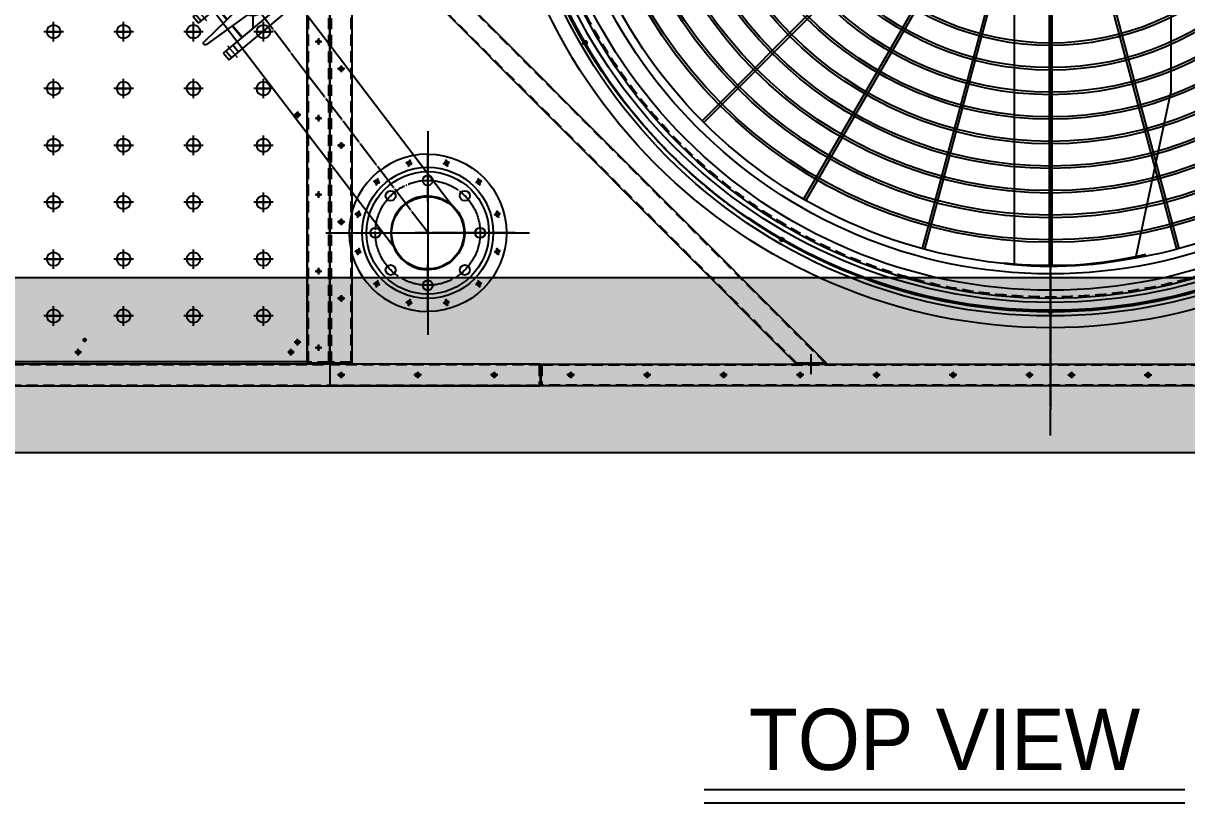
# Model space of a CAD drawing. Header units: millimetres. Extents: x 532 to 24684, y 468 to 17547.
# Drawn here: x 3045 to 5708, y 10376 to 12158 of the extents above; entities that cross this region are included whole.
import ezdxf
from ezdxf.enums import TextEntityAlignment as Align

# ---------------------------------------------------------------- set-up
doc = ezdxf.new("R2010")
doc.units = ezdxf.units.MM
for name, pattern in [('CEN', [62, 60, -1, 0, -1]), ('CENTER', [65, 60, -2, 1, -2]), ('HIDDEN', [9.525, 6.35, -3.175])]:
    doc.linetypes.add(name, pattern=pattern)
for name, color, linetype in [('00000. 건축마감', 253, 'Continuous'), ('cen', 8, 'CEN'), ('CENTER', 1, 'CENTER'), ('LINE', 7, 'Continuous'), ('냉각탑_text', 3, 'Continuous'), ('숨은선', 5, 'HIDDEN')]:
    doc.layers.add(name, color=color, linetype=linetype)
doc.styles.add('돋움', font='Dotum.ttf', dxfattribs={"width": 0.8})

# ---------------------------------------------------------------- blocks, each defined once
blk = doc.blocks.new('A$C386C60FC')
for p, q in [((1632, 50), (0, 50)), ((0, 50), (0, 0)), ((1632, 50), (1632, 0)), ((1632, 50), (1632, 0)), ((0, 0), (1632, 0))]:
    blk.add_line(p, q)
for centre in [(1177, 25), (1177, 25), (1177, 25), (1177, 25), (1177, 25), (1177, 25), (1177, 25), (1177, 25), (1177, 25), (1177, 25), (1177, 25), (1177, 25), (1177, 25), (1177, 25), (1177, 25), (1177, 25), (1177, 25), (1177, 25), (1177, 25), (1177, 25), (1177, 25), (1177, 25), (1177, 25), (1177, 25), (1352, 25), (1352, 25), (1352, 25), (1352, 25), (1352, 25), (1352, 25), (1352, 25), (1352, 25), (1352, 25), (1352, 25), (1352, 25), (1352, 25), (1527, 25), (1527, 25), (1527, 25), (1527, 25), (1527, 25), (1527, 25), (1527, 25), (1527, 25), (1527, 25), (1527, 25), (1527, 25), (1527, 25)]:
    blk.add_circle(centre, 3)
at = {"layer": 'CENTER'}
for p, q in [((1177, 30), (1177, 20)), ((1177, 30), (1177, 20)), ((1177, 30), (1177, 20)), ((1177, 30), (1177, 20)), ((1177, 30), (1177, 20)), ((1177, 30), (1177, 20)), ((1177, 30), (1177, 20)), ((1177, 30), (1177, 20)), ((1177, 30), (1177, 20)), ((1177, 30), (1177, 20)), ((1177, 30), (1177, 20)), ((1177, 30), (1177, 20)), ((1177, 30), (1177, 20)), ((1177, 30), (1177, 20)), ((1177, 30), (1177, 20)), ((1177, 30), (1177, 20)), ((1177, 30), (1177, 20)), ((1177, 30), (1177, 20)), ((1177, 30), (1177, 20)), ((1177, 30), (1177, 20)), ((1177, 30), (1177, 20)), ((1177, 30), (1177, 20)), ((1177, 30), (1177, 20)), ((1177, 30), (1177, 20)), ((1352, 30), (1352, 20)), ((1352, 30), (1352, 20)), ((1352, 30), (1352, 20)), ((1352, 30), (1352, 20)), ((1352, 30), (1352, 20)), ((1352, 30), (1352, 20)), ((1352, 30), (1352, 20)), ((1352, 30), (1352, 20)), ((1352, 30), (1352, 20)), ((1352, 30), (1352, 20)), ((1352, 30), (1352, 20)), ((1352, 30), (1352, 20)), ((1527, 30), (1527, 20)), ((1527, 30), (1527, 20)), ((1527, 30), (1527, 20)), ((1527, 30), (1527, 20)), ((1527, 30), (1527, 20)), ((1527, 30), (1527, 20)), ((1527, 30), (1527, 20)), ((1527, 30), (1527, 20)), ((1527, 30), (1527, 20)), ((1527, 30), (1527, 20)), ((1527, 30), (1527, 20)), ((1527, 30), (1527, 20)), ((1182.6, 25), (1171.3, 25)), ((1182.6, 25), (1171.3, 25)), ((1182.6, 25), (1171.3, 25)), ((1182.6, 25), (1171.3, 25)), ((1182.6, 25), (1171.3, 25)), ((1182.6, 25), (1171.3, 25)), ((1357.6, 25), (1346.3, 25)), ((1357.6, 25), (1346.3, 25)), ((1357.6, 25), (1346.3, 25)), ((1532.6, 25), (1521.3, 25)), ((1532.6, 25), (1521.3, 25)), ((1532.6, 25), (1521.3, 25))]:
    blk.add_line(p, q, dxfattribs=at)
at = {"layer": '숨은선', "ltscale": 4}
for p, q in [((1632, 48), (0, 48)), ((2, 48), (2, 2)), ((1630, 48), (1630, 2)), ((0, 2), (1632, 2))]:
    blk.add_line(p, q, dxfattribs=at)
blk = doc.blocks.new('A$C4F062CD0')
for p, q in [((0, 50), (0, 0)), ((0, 50), (2332, 50)), ((0, 50), (0, 0)), ((0, 50), (0, 0)), ((0, 50), (0, 0)), ((0, 50), (2332, 50)), ((0, 50), (0, 0)), ((0, 50), (0, 0)), ((2332, 50), (2332, 0)), ((2332, 50), (2332, 0)), ((2332, 50), (2332, 0)), ((2332, 50), (2332, 0)), ((2332, 50), (2332, 0)), ((2332, 50), (2332, 0)), ((2332, 50), (2332, 0)), ((2332, 50), (2332, 0)), ((2332, 0), (0, 0)), ((2332, 0), (0, 0))]:
    blk.add_line(p, q)
for centre in [(68, 25), (68, 25), (68, 25), (68, 25), (68, 25), (68, 25), (68, 25), (68, 25), (68, 25), (68, 25), (68, 25), (68, 25), (243, 25), (243, 25), (243, 25), (243, 25), (243, 25), (243, 25), (243, 25), (243, 25), (243, 25), (243, 25), (243, 25), (243, 25), (418, 25), (418, 25), (418, 25), (418, 25), (418, 25), (418, 25), (418, 25), (418, 25), (418, 25), (418, 25), (418, 25), (418, 25), (593, 25), (593, 25), (593, 25), (593, 25), (593, 25), (593, 25), (593, 25), (593, 25), (593, 25), (593, 25), (593, 25), (593, 25), (768, 25), (768, 25), (768, 25), (768, 25), (768, 25), (768, 25), (768, 25), (768, 25), (768, 25), (768, 25), (768, 25), (768, 25), (943, 25), (943, 25), (943, 25), (943, 25), (943, 25), (943, 25), (943, 25), (943, 25), (943, 25), (943, 25), (943, 25), (943, 25), (1118, 25), (1118, 25), (1118, 25), (1118, 25), (1118, 25), (1118, 25), (1118, 25), (1118, 25), (1118, 25), (1118, 25), (1118, 25), (1118, 25), (1214, 25), (1214, 25), (1214, 25), (1214, 25), (1214, 25), (1214, 25), (1214, 25), (1214, 25), (1214, 25), (1214, 25), (1214, 25), (1214, 25), (1389, 25), (1389, 25), (1389, 25), (1389, 25), (1389, 25), (1389, 25), (1389, 25), (1389, 25), (1389, 25), (1389, 25), (1389, 25), (1389, 25), (1564, 25), (1564, 25), (1564, 25), (1564, 25), (1564, 25), (1564, 25), (1564, 25), (1564, 25), (1564, 25), (1564, 25), (1564, 25), (1564, 25), (1739, 25), (1739, 25), (1739, 25), (1739, 25), (1739, 25), (1739, 25), (1739, 25), (1739, 25), (1739, 25), (1739, 25), (1739, 25), (1739, 25), (1914, 25), (1914, 25), (1914, 25), (1914, 25), (1914, 25), (1914, 25), (1914, 25), (1914, 25), (1914, 25), (1914, 25), (1914, 25), (1914, 25), (2089, 25), (2089, 25), (2089, 25), (2089, 25), (2089, 25), (2089, 25), (2089, 25), (2089, 25), (2089, 25), (2089, 25), (2089, 25), (2089, 25), (2264, 25), (2264, 25), (2264, 25), (2264, 25), (2264, 25), (2264, 25), (2264, 25), (2264, 25), (2264, 25), (2264, 25), (2264, 25), (2264, 25)]:
    blk.add_circle(centre, 3)
at = {"layer": 'CENTER'}
for p, q in [((68, 30), (68, 20)), ((68, 30), (68, 20)), ((68, 30), (68, 20)), ((68, 30), (68, 20)), ((68, 30), (68, 20)), ((68, 30), (68, 20)), ((68, 30), (68, 20)), ((68, 30), (68, 20)), ((68, 30), (68, 20)), ((68, 30), (68, 20)), ((68, 30), (68, 20)), ((68, 30), (68, 20)), ((243, 30), (243, 20)), ((243, 30), (243, 20)), ((243, 30), (243, 20)), ((243, 30), (243, 20)), ((243, 30), (243, 20)), ((243, 30), (243, 20)), ((243, 30), (243, 20)), ((243, 30), (243, 20)), ((243, 30), (243, 20)), ((243, 30), (243, 20)), ((243, 30), (243, 20)), ((243, 30), (243, 20)), ((418, 30), (418, 20)), ((418, 30), (418, 20)), ((418, 30), (418, 20)), ((418, 30), (418, 20)), ((418, 30), (418, 20)), ((418, 30), (418, 20)), ((418, 30), (418, 20)), ((418, 30), (418, 20)), ((418, 30), (418, 20)), ((418, 30), (418, 20)), ((418, 30), (418, 20)), ((418, 30), (418, 20)), ((593, 30), (593, 20)), ((593, 30), (593, 20)), ((593, 30), (593, 20)), ((593, 30), (593, 20)), ((593, 30), (593, 20)), ((593, 30), (593, 20)), ((593, 30), (593, 20)), ((593, 30), (593, 20)), ((593, 30), (593, 20)), ((593, 30), (593, 20)), ((593, 30), (593, 20)), ((593, 30), (593, 20)), ((768, 30), (768, 20)), ((768, 30), (768, 20)), ((768, 30), (768, 20)), ((768, 30), (768, 20)), ((768, 30), (768, 20)), ((768, 30), (768, 20)), ((768, 30), (768, 20)), ((768, 30), (768, 20)), ((768, 30), (768, 20)), ((768, 30), (768, 20)), ((768, 30), (768, 20)), ((768, 30), (768, 20)), ((943, 30), (943, 20)), ((943, 30), (943, 20)), ((943, 30), (943, 20)), ((943, 30), (943, 20)), ((943, 30), (943, 20)), ((943, 30), (943, 20)), ((943, 30), (943, 20)), ((943, 30), (943, 20)), ((943, 30), (943, 20)), ((943, 30), (943, 20)), ((943, 30), (943, 20)), ((943, 30), (943, 20)), ((1118, 30), (1118, 20)), ((1118, 30), (1118, 20)), ((1118, 30), (1118, 20)), ((1118, 30), (1118, 20)), ((1118, 30), (1118, 20)), ((1118, 30), (1118, 20)), ((1118, 30), (1118, 20)), ((1118, 30), (1118, 20)), ((1118, 30), (1118, 20)), ((1118, 30), (1118, 20)), ((1118, 30), (1118, 20)), ((1118, 30), (1118, 20)), ((1214, 30), (1214, 20)), ((1214, 30), (1214, 20)), ((1214, 30), (1214, 20)), ((1214, 30), (1214, 20)), ((1214, 30), (1214, 20)), ((1214, 30), (1214, 20)), ((1214, 30), (1214, 20)), ((1214, 30), (1214, 20)), ((1214, 30), (1214, 20)), ((1214, 30), (1214, 20)), ((1214, 30), (1214, 20)), ((1214, 30), (1214, 20)), ((1389, 30), (1389, 20)), ((1389, 30), (1389, 20)), ((1389, 30), (1389, 20)), ((1389, 30), (1389, 20)), ((1389, 30), (1389, 20)), ((1389, 30), (1389, 20)), ((1389, 30), (1389, 20)), ((1389, 30), (1389, 20)), ((1389, 30), (1389, 20)), ((1389, 30), (1389, 20)), ((1389, 30), (1389, 20)), ((1389, 30), (1389, 20)), ((1564, 30), (1564, 20)), ((1564, 30), (1564, 20)), ((1564, 30), (1564, 20)), ((1564, 30), (1564, 20)), ((1564, 30), (1564, 20)), ((1564, 30), (1564, 20)), ((1564, 30), (1564, 20)), ((1564, 30), (1564, 20)), ((1564, 30), (1564, 20)), ((1564, 30), (1564, 20)), ((1564, 30), (1564, 20)), ((1564, 30), (1564, 20)), ((1739, 30), (1739, 20)), ((1739, 30), (1739, 20)), ((1739, 30), (1739, 20)), ((1739, 30), (1739, 20)), ((1739, 30), (1739, 20)), ((1739, 30), (1739, 20)), ((1739, 30), (1739, 20)), ((1739, 30), (1739, 20)), ((1739, 30), (1739, 20)), ((1739, 30), (1739, 20)), ((1739, 30), (1739, 20)), ((1739, 30), (1739, 20)), ((1914, 30), (1914, 20)), ((1914, 30), (1914, 20)), ((1914, 30), (1914, 20)), ((1914, 30), (1914, 20)), ((1914, 30), (1914, 20)), ((1914, 30), (1914, 20)), ((1914, 30), (1914, 20)), ((1914, 30), (1914, 20)), ((1914, 30), (1914, 20)), ((1914, 30), (1914, 20)), ((1914, 30), (1914, 20)), ((1914, 30), (1914, 20)), ((2089, 30), (2089, 20)), ((2089, 30), (2089, 20)), ((2089, 30), (2089, 20)), ((2089, 30), (2089, 20)), ((2089, 30), (2089, 20)), ((2089, 30), (2089, 20)), ((2089, 30), (2089, 20)), ((2089, 30), (2089, 20)), ((2089, 30), (2089, 20)), ((2089, 30), (2089, 20)), ((2089, 30), (2089, 20)), ((2089, 30), (2089, 20)), ((2264, 30), (2264, 20)), ((2264, 30), (2264, 20)), ((2264, 30), (2264, 20)), ((2264, 30), (2264, 20)), ((2264, 30), (2264, 20)), ((2264, 30), (2264, 20)), ((2264, 30), (2264, 20)), ((2264, 30), (2264, 20)), ((2264, 30), (2264, 20)), ((2264, 30), (2264, 20)), ((2264, 30), (2264, 20)), ((2264, 30), (2264, 20)), ((73.6, 25), (62.3, 25)), ((73.6, 25), (62.3, 25)), ((73.6, 25), (62.3, 25)), ((248.6, 25), (237.3, 25)), ((248.6, 25), (237.3, 25)), ((248.6, 25), (237.3, 25)), ((423.6, 25), (412.3, 25)), ((423.6, 25), (412.3, 25)), ((423.6, 25), (412.3, 25)), ((598.6, 25), (587.3, 25)), ((598.6, 25), (587.3, 25)), ((598.6, 25), (587.3, 25)), ((773.6, 25), (762.3, 25)), ((773.6, 25), (762.3, 25)), ((773.6, 25), (762.3, 25)), ((948.6, 25), (937.3, 25)), ((948.6, 25), (937.3, 25)), ((948.6, 25), (937.3, 25)), ((1123.6, 25), (1112.3, 25)), ((1123.6, 25), (1112.3, 25)), ((1123.6, 25), (1112.3, 25)), ((1208.4, 25), (1219.7, 25)), ((1208.4, 25), (1219.7, 25)), ((1208.4, 25), (1219.7, 25)), ((1383.4, 25), (1394.7, 25)), ((1383.4, 25), (1394.7, 25)), ((1383.4, 25), (1394.7, 25)), ((1558.4, 25), (1569.7, 25)), ((1558.4, 25), (1569.7, 25)), ((1558.4, 25), (1569.7, 25)), ((1733.4, 25), (1744.7, 25)), ((1733.4, 25), (1744.7, 25)), ((1733.4, 25), (1744.7, 25)), ((1908.4, 25), (1919.7, 25)), ((1908.4, 25), (1919.7, 25)), ((1908.4, 25), (1919.7, 25)), ((2083.4, 25), (2094.7, 25)), ((2083.4, 25), (2094.7, 25)), ((2083.4, 25), (2094.7, 25)), ((2258.4, 25), (2269.7, 25)), ((2258.4, 25), (2269.7, 25)), ((2258.4, 25), (2269.7, 25))]:
    blk.add_line(p, q, dxfattribs=at)
at = {"layer": '숨은선', "ltscale": 4}
for p, q in [((2, 48), (2330, 48)), ((2, 48), (2, 2)), ((2, 48), (2330, 48)), ((2, 48), (2, 2)), ((2330, 48), (2330, 2)), ((2330, 48), (2330, 2)), ((2330, 48), (2330, 2)), ((2330, 48), (2330, 2)), ((2330, 2), (2, 2)), ((2330, 2), (2, 2))]:
    blk.add_line(p, q, dxfattribs=at)
blk = doc.blocks.new('*U26')
blk.add_circle((0.1, 0), 3)
blk.add_circle((0.1, 0), 3)
blk.add_circle((0.1, 0), 3)
blk.add_circle((0.1, 0), 3)
at = {"layer": 'CENTER'}
for p, q in [((5.7, 0), (-5.7, 0)), ((0.1, 5), (0.1, -5)), ((0.1, 5), (0.1, -5)), ((0.1, 5), (0.1, -5)), ((0.1, 5), (0.1, -5))]:
    blk.add_line(p, q, dxfattribs=at)
blk = doc.blocks.new('*U27')
at = {"color": 0, "linetype": 'ByBlock', "lineweight": -2}
for p, rotation in [((504783.1, 163849.8), 299.9999999999998), ((504865.6, 163871.9), 269.9999999999999), ((504948.2, 163849.8), 239.9999999999999), ((504722.7, 163789.3), 329.9999999999999), ((505008.6, 163789.3), 209.9999999999999), ((505030.7, 163706.8), 180), ((504722.7, 163624.3), 29.99999999999999), ((505008.6, 163624.3), 150), ((504783.1, 163563.9), 59.99999999999997), ((504948.2, 163563.9), 119.9999999999999), ((504865.6, 163541.8), 89.99999999999999)]:
    blk.add_blockref('*U26', p, dxfattribs=dict(at, rotation=rotation))
blk.add_blockref('*U26', (504700.6, 163706.8), dxfattribs=at)
blk = doc.blocks.new('A$C034A1E7C')
for p, q in [((0, 54.9), (0, 1453.9)), ((0, 54.9), (0, 1453.9)), ((0, 54.9), (0, 1453.9)), ((0, 54.9), (0, 1453.9)), ((0, 54.9), (0, 1453.9)), ((3296, 54.9), (0, 54.9)), ((3296, 54.9), (0, 54.9)), ((3296, 54.9), (0, 54.9)), ((3296, 54.9), (0, 54.9))]:
    blk.add_line(p, q)
for centre in [(25, 779.9), (25, 779.9), (25, 779.9), (25, 779.9), (25, 604.9), (25, 604.9), (25, 604.9), (25, 604.9), (25, 429.9), (25, 429.9), (25, 429.9), (25, 429.9), (25, 254.9), (25, 254.9), (25, 254.9), (25, 254.9), (25, 79.9), (25, 79.9), (25, 79.9), (25, 79.9), (200, 79.9), (200, 79.9), (200, 79.9), (200, 79.9), (375, 79.9), (375, 79.9), (375, 79.9), (375, 79.9), (550, 79.9), (550, 79.9), (550, 79.9), (550, 79.9), (725, 79.9), (725, 79.9), (725, 79.9), (725, 79.9), (900, 79.9), (900, 79.9), (900, 79.9), (900, 79.9), (1075, 79.9), (1075, 79.9), (1075, 79.9), (1075, 79.9), (1250, 79.9), (1250, 79.9), (1250, 79.9), (1250, 79.9), (1425, 79.9), (1425, 79.9), (1425, 79.9), (1425, 79.9), (1600, 79.9), (1600, 79.9), (1600, 79.9), (1600, 79.9), (1696, 79.9), (1696, 79.9), (1696, 79.9), (1696, 79.9), (1871, 79.9), (1871, 79.9), (1871, 79.9), (1871, 79.9)]:
    blk.add_circle(centre, 4.5)
at = {"color": 7}
blk.add_circle((223, 404.9), 150, dxfattribs=at)
blk.add_arc((1648, 1454.9), 1230, 180.0466, 359.9534, dxfattribs=at)
at = {"layer": 'CENTER'}
for p, q in [((1648, 1550.1), (1648, 0)), ((1648, 1550.1), (1648, 0)), ((1648, 1550.1), (1648, 0)), ((33.4, 779.9), (16.4, 779.9)), ((25, 787.4), (25, 772.4)), ((25, 787.4), (25, 772.4)), ((25, 787.4), (25, 772.4)), ((25, 787.4), (25, 772.4)), ((25, 612.4), (25, 597.4)), ((25, 612.4), (25, 597.4)), ((25, 612.4), (25, 597.4)), ((25, 612.4), (25, 597.4)), ((33.4, 604.9), (16.4, 604.9)), ((223, 604.9), (223, 204.9)), ((33.4, 429.9), (16.4, 429.9)), ((25, 437.4), (25, 422.4)), ((25, 437.4), (25, 422.4)), ((25, 437.4), (25, 422.4)), ((25, 437.4), (25, 422.4)), ((23, 404.9), (423, 404.9)), ((33.4, 254.9), (16.4, 254.9)), ((25, 262.4), (25, 247.4)), ((25, 262.4), (25, 247.4)), ((25, 262.4), (25, 247.4)), ((25, 262.4), (25, 247.4)), ((33.4, 79.9), (16.4, 79.9)), ((25, 87.4), (25, 72.4)), ((25, 87.4), (25, 72.4)), ((25, 87.4), (25, 72.4)), ((25, 87.4), (25, 72.4)), ((208.4, 79.9), (191.4, 79.9)), ((200, 87.4), (200, 72.4)), ((200, 87.4), (200, 72.4)), ((200, 87.4), (200, 72.4)), ((200, 87.4), (200, 72.4)), ((383.4, 79.9), (366.4, 79.9)), ((375, 87.4), (375, 72.4)), ((375, 87.4), (375, 72.4)), ((375, 87.4), (375, 72.4)), ((375, 87.4), (375, 72.4)), ((558.4, 79.9), (541.4, 79.9)), ((550, 87.4), (550, 72.4)), ((550, 87.4), (550, 72.4)), ((550, 87.4), (550, 72.4)), ((550, 87.4), (550, 72.4)), ((733.4, 79.9), (716.4, 79.9)), ((725, 87.4), (725, 72.4)), ((725, 87.4), (725, 72.4)), ((725, 87.4), (725, 72.4)), ((725, 87.4), (725, 72.4)), ((908.4, 79.9), (891.4, 79.9)), ((900, 87.4), (900, 72.4)), ((900, 87.4), (900, 72.4)), ((900, 87.4), (900, 72.4)), ((900, 87.4), (900, 72.4)), ((1083.4, 79.9), (1066.4, 79.9)), ((1075, 87.4), (1075, 72.4)), ((1075, 87.4), (1075, 72.4)), ((1075, 87.4), (1075, 72.4)), ((1075, 87.4), (1075, 72.4)), ((1258.4, 79.9), (1241.4, 79.9)), ((1250, 87.4), (1250, 72.4)), ((1250, 87.4), (1250, 72.4)), ((1250, 87.4), (1250, 72.4)), ((1250, 87.4), (1250, 72.4)), ((1433.4, 79.9), (1416.4, 79.9)), ((1425, 87.4), (1425, 72.4)), ((1425, 87.4), (1425, 72.4)), ((1425, 87.4), (1425, 72.4)), ((1425, 87.4), (1425, 72.4)), ((1608.4, 79.9), (1591.4, 79.9)), ((1600, 87.4), (1600, 72.4)), ((1600, 87.4), (1600, 72.4)), ((1600, 87.4), (1600, 72.4)), ((1600, 87.4), (1600, 72.4)), ((1687.6, 79.9), (1704.6, 79.9)), ((1696, 87.4), (1696, 72.4)), ((1696, 87.4), (1696, 72.4)), ((1696, 87.4), (1696, 72.4)), ((1696, 87.4), (1696, 72.4)), ((1862.6, 79.9), (1879.6, 79.9)), ((1871, 87.4), (1871, 72.4)), ((1871, 87.4), (1871, 72.4)), ((1871, 87.4), (1871, 72.4)), ((1871, 87.4), (1871, 72.4))]:
    blk.add_line(p, q, dxfattribs=at)
at = {"color": 7, "rotation": 15}
blk.add_blockref('*U27', (-445069.3, -288392.5), dxfattribs=at)
blk = doc.blocks.new('A$C5D064833')
for p, q in [((0, 50), (2696, 50)), ((0, 50), (0, 0)), ((0, 50), (0, 0)), ((0, 0), (2696, 0))]:
    blk.add_line(p, q)
for centre in [(148, 25), (323, 25), (498, 25.1), (673, 25.2)]:
    blk.add_circle(centre, 3)
at = {"layer": 'CENTER'}
for p, q in [((148, 33.4), (148, 16.4)), ((323, 33.4), (323, 16.4)), ((498, 33.5), (498, 16.5)), ((673, 33.6), (673, 16.6)), ((155.5, 25), (140.5, 25)), ((155.5, 25), (140.5, 25)), ((155.5, 25), (140.5, 25)), ((155.5, 25), (140.5, 25)), ((330.5, 25), (315.5, 25)), ((330.5, 25), (315.5, 25)), ((330.5, 25), (315.5, 25)), ((330.5, 25), (315.5, 25)), ((505.5, 25.1), (490.5, 25.1)), ((505.5, 25.1), (490.5, 25.1)), ((505.5, 25.1), (490.5, 25.1)), ((505.5, 25.1), (490.5, 25.1)), ((680.5, 25.2), (665.5, 25.2)), ((680.5, 25.2), (665.5, 25.2)), ((680.5, 25.2), (665.5, 25.2)), ((680.5, 25.2), (665.5, 25.2))]:
    blk.add_line(p, q, dxfattribs=at)
at = {"layer": '숨은선', "ltscale": 4}
for p, q in [((2, 48), (2694, 48)), ((2, 48), (2, 2)), ((2, 48), (2, 2)), ((2694, 2), (2, 2))]:
    blk.add_line(p, q, dxfattribs=at)
blk = doc.blocks.new('A$C7F472D06')
for p, q in [((0, 1046), (2690, 1046)), ((2690, 1046), (2690, 0))]:
    blk.add_line(p, q)
for centre, radius in [((2125, 1025), 4.5), ((2645, 1025), 4.5), ((2668, 1010), 4.5), ((1935, 947), 15.5), ((2065, 947), 15.5), ((2195, 947), 15.5), ((2325, 947), 15.5), ((2455, 947), 15.5), ((2585, 947), 15.5), ((1935, 787), 15.5), ((2065, 787), 15.5), ((2195, 787), 15.5), ((2325, 787), 15.5), ((2455, 787), 15.5), ((2585, 787), 15.5), ((1935, 627), 15.5), ((2065, 627), 15.5), ((2195, 627), 15.5), ((2325, 627), 15.5), ((2455, 627), 15.5), ((2585, 627), 15.5), ((2640, 538), 3), ((2668, 523), 4.5), ((1935, 467), 15.5), ((2065, 467), 15.5), ((2195, 467), 15.5), ((2325, 467), 15.5), ((2455, 467), 15.5), ((2585, 467), 15.5)]:
    blk.add_circle(centre, radius)
at = {"layer": 'CENTER'}
for p, q in [((2117.5, 1025), (2132.5, 1025)), ((2130.7, 1025), (2119.3, 1025)), ((2119.3, 1025), (2130.7, 1025)), ((2125, 1032.5), (2125, 1017.5)), ((2652.5, 1025), (2637.5, 1025)), ((2639.3, 1025), (2650.7, 1025)), ((2650.7, 1025), (2639.3, 1025)), ((2645, 1032.5), (2645, 1017.5)), ((2645, 1030.7), (2645, 1019.3)), ((2668, 1017.5), (2668, 1002.5)), ((2675.5, 1010), (2660.5, 1010)), ((2662.3, 1010), (2673.7, 1010)), ((2673.7, 1010), (2662.3, 1010)), ((1935, 969.3), (1935, 924.7)), ((1935, 929.8), (1935, 964.2)), ((1935, 964.2), (1935, 929.8)), ((1935, 929.8), (1935, 964.2)), ((2065, 969.3), (2065, 924.7)), ((2065, 929.8), (2065, 964.2)), ((2065, 964.2), (2065, 929.8)), ((2065, 929.8), (2065, 964.2)), ((2195, 969.3), (2195, 924.7)), ((2195, 929.8), (2195, 964.2)), ((2195, 964.2), (2195, 929.8)), ((2195, 929.8), (2195, 964.2)), ((2325, 969.3), (2325, 924.7)), ((2325, 929.8), (2325, 964.2)), ((2325, 964.2), (2325, 929.8)), ((2325, 929.8), (2325, 964.2)), ((2455, 969.3), (2455, 924.7)), ((2455, 929.8), (2455, 964.2)), ((2455, 964.2), (2455, 929.8)), ((2455, 929.8), (2455, 964.2)), ((2585, 969.3), (2585, 924.7)), ((2585, 929.8), (2585, 964.2)), ((2585, 964.2), (2585, 929.8)), ((2585, 929.8), (2585, 964.2)), ((1957.3, 947), (1912.7, 947)), ((1952.2, 947), (1917.8, 947)), ((1952.2, 947), (1917.8, 947)), ((2087.3, 947), (2042.7, 947)), ((2082.2, 947), (2047.8, 947)), ((2082.2, 947), (2047.8, 947)), ((2217.3, 947), (2172.7, 947)), ((2212.2, 947), (2177.8, 947)), ((2212.2, 947), (2177.8, 947)), ((2347.3, 947), (2302.7, 947)), ((2342.2, 947), (2307.8, 947)), ((2477.3, 947), (2432.7, 947)), ((2472.2, 947), (2437.8, 947)), ((2607.3, 947), (2562.7, 947)), ((2602.2, 947), (2567.8, 947)), ((1935, 809.3), (1935, 764.7)), ((1935, 769.8), (1935, 804.2)), ((1935, 804.2), (1935, 769.8)), ((1935, 769.8), (1935, 804.2)), ((2065, 809.3), (2065, 764.7)), ((2065, 769.8), (2065, 804.2)), ((2065, 804.2), (2065, 769.8)), ((2065, 769.8), (2065, 804.2)), ((2195, 809.3), (2195, 764.7)), ((2195, 769.8), (2195, 804.2)), ((2195, 804.2), (2195, 769.8)), ((2195, 769.8), (2195, 804.2)), ((2325, 809.3), (2325, 764.7)), ((2325, 769.8), (2325, 804.2)), ((2325, 804.2), (2325, 769.8)), ((2325, 769.8), (2325, 804.2)), ((2455, 809.3), (2455, 764.7)), ((2455, 769.8), (2455, 804.2)), ((2455, 804.2), (2455, 769.8)), ((2455, 769.8), (2455, 804.2)), ((2585, 809.3), (2585, 764.7)), ((2585, 769.8), (2585, 804.2)), ((2585, 804.2), (2585, 769.8)), ((2585, 769.8), (2585, 804.2)), ((1957.3, 787), (1912.7, 787)), ((1952.2, 787), (1917.8, 787)), ((1952.2, 787), (1917.8, 787)), ((2087.3, 787), (2042.7, 787)), ((2082.2, 787), (2047.8, 787)), ((2082.2, 787), (2047.8, 787)), ((2217.3, 787), (2172.7, 787)), ((2212.2, 787), (2177.8, 787)), ((2212.2, 787), (2177.8, 787)), ((2347.3, 787), (2302.7, 787)), ((2342.2, 787), (2307.8, 787)), ((2477.3, 787), (2432.7, 787)), ((2472.2, 787), (2437.8, 787)), ((2607.3, 787), (2562.7, 787)), ((2602.2, 787), (2567.8, 787)), ((1935, 649.3), (1935, 604.7)), ((1935, 609.8), (1935, 644.2)), ((1935, 644.2), (1935, 609.8)), ((1935, 609.8), (1935, 644.2)), ((2065, 649.3), (2065, 604.7)), ((2065, 609.8), (2065, 644.2)), ((2065, 644.2), (2065, 609.8)), ((2065, 609.8), (2065, 644.2)), ((2195, 649.3), (2195, 604.7)), ((2195, 609.8), (2195, 644.2)), ((2195, 644.2), (2195, 609.8)), ((2195, 609.8), (2195, 644.2)), ((2325, 649.3), (2325, 604.7)), ((2325, 609.8), (2325, 644.2)), ((2325, 644.2), (2325, 609.8)), ((2325, 609.8), (2325, 644.2)), ((2455, 649.3), (2455, 604.7)), ((2455, 609.8), (2455, 644.2)), ((2455, 644.2), (2455, 609.8)), ((2455, 609.8), (2455, 644.2)), ((2585, 649.3), (2585, 604.7)), ((2585, 609.8), (2585, 644.2)), ((2585, 644.2), (2585, 609.8)), ((2585, 609.8), (2585, 644.2)), ((1957.3, 627), (1912.7, 627)), ((1952.2, 627), (1917.8, 627)), ((1952.2, 627), (1917.8, 627)), ((2087.3, 627), (2042.7, 627)), ((2082.2, 627), (2047.8, 627)), ((2082.2, 627), (2047.8, 627)), ((2217.3, 627), (2172.7, 627)), ((2212.2, 627), (2177.8, 627)), ((2212.2, 627), (2177.8, 627)), ((2347.3, 627), (2302.7, 627)), ((2342.2, 627), (2307.8, 627)), ((2477.3, 627), (2432.7, 627)), ((2472.2, 627), (2437.8, 627)), ((2607.3, 627), (2562.7, 627)), ((2602.2, 627), (2567.8, 627)), ((2645, 538), (2635, 538)), ((2636.2, 538), (2643.8, 538)), ((2643.8, 538), (2636.2, 538)), ((2640, 543), (2640, 533)), ((2675.5, 523), (2660.5, 523)), ((2662.3, 523), (2673.7, 523)), ((2673.7, 523), (2662.3, 523)), ((2668, 530.5), (2668, 515.5)), ((1935, 489.3), (1935, 444.7)), ((1935, 449.8), (1935, 484.2)), ((1935, 484.2), (1935, 449.8)), ((1935, 449.8), (1935, 484.2)), ((2065, 489.3), (2065, 444.7)), ((2065, 449.8), (2065, 484.2)), ((2065, 484.2), (2065, 449.8)), ((2065, 449.8), (2065, 484.2)), ((2195, 489.3), (2195, 444.7)), ((2195, 449.8), (2195, 484.2)), ((2195, 484.2), (2195, 449.8)), ((2195, 449.8), (2195, 484.2)), ((2325, 489.3), (2325, 444.7)), ((2325, 449.8), (2325, 484.2)), ((2325, 484.2), (2325, 449.8)), ((2325, 449.8), (2325, 484.2)), ((2455, 489.3), (2455, 444.7)), ((2455, 449.8), (2455, 484.2)), ((2455, 484.2), (2455, 449.8)), ((2455, 449.8), (2455, 484.2)), ((2585, 489.3), (2585, 444.7)), ((2585, 449.8), (2585, 484.2)), ((2585, 484.2), (2585, 449.8)), ((2585, 449.8), (2585, 484.2)), ((1957.3, 467), (1912.7, 467)), ((1952.2, 467), (1917.8, 467)), ((1952.2, 467), (1917.8, 467)), ((2087.3, 467), (2042.7, 467)), ((2082.2, 467), (2047.8, 467)), ((2082.2, 467), (2047.8, 467)), ((2217.3, 467), (2172.7, 467)), ((2212.2, 467), (2177.8, 467)), ((2212.2, 467), (2177.8, 467)), ((2347.3, 467), (2302.7, 467)), ((2342.2, 467), (2307.8, 467)), ((2477.3, 467), (2432.7, 467)), ((2472.2, 467), (2437.8, 467)), ((2607.3, 467), (2562.7, 467)), ((2602.2, 467), (2567.8, 467))]:
    blk.add_line(p, q, dxfattribs=at)
blk = doc.blocks.new('A$C0D2A4811')
for p, q in [((0, 50), (2696, 50)), ((2696, 50), (2696, 0)), ((2696, 0), (0, 0))]:
    blk.add_line(p, q)
for centre in [(1960.5, 25), (2135.5, 25), (2310.5, 25), (2485.5, 25), (2660.5, 25)]:
    blk.add_circle(centre, 3)
at = {"layer": 'CENTER'}
for p, q in [((1960.5, 17.5), (1960.5, 32.5)), ((1960.5, 19.3), (1960.5, 30.7)), ((2135.5, 17.5), (2135.5, 32.5)), ((2135.5, 19.3), (2135.5, 30.7)), ((2310.5, 17.5), (2310.5, 32.5)), ((2310.5, 19.3), (2310.5, 30.7)), ((2485.5, 17.5), (2485.5, 32.5)), ((2485.5, 19.3), (2485.5, 30.7)), ((2660.5, 17.5), (2660.5, 32.5)), ((2660.5, 19.3), (2660.5, 30.7)), ((1953, 25), (1968, 25)), ((1966.2, 25), (1954.8, 25)), ((1954.8, 25), (1966.2, 25)), ((2128, 25), (2143, 25)), ((2141.2, 25), (2129.8, 25)), ((2129.8, 25), (2141.2, 25)), ((2303, 25), (2318, 25)), ((2316.2, 25), (2304.8, 25)), ((2304.8, 25), (2316.2, 25)), ((2478, 25), (2493, 25)), ((2491.2, 25), (2479.8, 25)), ((2479.8, 25), (2491.2, 25)), ((2653, 25), (2668, 25)), ((2666.2, 25), (2654.8, 25)), ((2654.8, 25), (2666.2, 25))]:
    blk.add_line(p, q, dxfattribs=at)
at = {"layer": '숨은선', "ltscale": 4}
for p, q in [((2, 48), (2694, 48)), ((2694, 48), (2694, 2)), ((2694, 2), (2, 2))]:
    blk.add_line(p, q, dxfattribs=at)
blk = doc.blocks.new('A$C336959C1')
for centre, radius in [((140, 140), 140), ((140, 260), 11.5), ((55.1, 224.9), 11.5), ((140, 140), 82.6), ((224.9, 224.9), 11.5), ((20, 140), 11.5), ((260, 140), 11.5), ((55.1, 55.1), 11.5), ((224.9, 55.1), 11.5), ((140, 20), 11.5)]:
    blk.add_circle(centre, radius)
at = {"layer": 'CENTER', "ltscale": 2}
blk.add_circle((140, 140), 120, dxfattribs=at)
blk = doc.blocks.new('A$C777017E0')
at = {"color": 1}
for p, q in [((232.9, 465.8), (232.9, 0)), ((0, 232.9), (465.8, 232.9))]:
    blk.add_line(p, q, dxfattribs=at)
at = {"color": 7}
blk.add_blockref('A$C336959C1', (92.9, 92.9), dxfattribs=at)
blk = doc.blocks.new('A$C7F5813E1')
at = {"color": 7}
for p, q in [((199.5, 380), (199.5, 272)), ((199.5, 128), (199.5, 20))]:
    blk.add_line(p, q, dxfattribs=at)
for centre in [(157.3, 359.4), (157.3, 359.4), (157.3, 359.4), (157.3, 359.4), (83.3, 316.7), (83.3, 316.7), (83.3, 316.7), (83.3, 316.7), (40.6, 242.7), (40.6, 242.7), (40.6, 242.7), (40.6, 242.7), (40.6, 157.3), (40.6, 157.3), (40.6, 157.3), (40.6, 157.3), (83.3, 83.3), (83.3, 83.3), (83.3, 83.3), (83.3, 83.3), (157.3, 40.6), (157.3, 40.6), (157.3, 40.6), (157.3, 40.6)]:
    blk.add_circle(centre, 4.5)
for radius, start, end in [(180, 90.1592, 269.8408), (84.5, 90.339, 269.661)]:
    blk.add_arc((200, 200), radius, start, end, dxfattribs=at)
at = {"layer": 'CENTER'}
for p, q in [((200, 400), (200, 0)), ((150.1, 361.3), (164.5, 357.4)), ((150.1, 361.3), (164.5, 357.4)), ((150.1, 361.3), (164.5, 357.4)), ((150.1, 361.3), (164.5, 357.4)), ((159.5, 367.5), (155.1, 351.1)), ((85.5, 324.8), (81.1, 308.3)), ((76.1, 318.6), (90.6, 314.7)), ((76.1, 318.6), (90.6, 314.7)), ((76.1, 318.6), (90.6, 314.7)), ((76.1, 318.6), (90.6, 314.7)), ((33.4, 244.6), (47.9, 240.8)), ((33.4, 244.6), (47.9, 240.8)), ((33.4, 244.6), (47.9, 240.8)), ((33.4, 244.6), (47.9, 240.8)), ((46, 241.3), (35.1, 244.2)), ((42.8, 250.8), (38.4, 234.4)), ((41.9, 247.5), (39.3, 237.9)), ((41.9, 247.5), (39.3, 237.9)), ((41.9, 247.5), (39.3, 237.9)), ((41.9, 247.5), (39.3, 237.9)), ((0, 200), (229, 200)), ((42.8, 165.4), (38.4, 149)), ((33.4, 159.2), (47.9, 155.4)), ((33.4, 159.2), (47.9, 155.4)), ((33.4, 159.2), (47.9, 155.4)), ((33.4, 159.2), (47.9, 155.4)), ((76.1, 85.3), (90.6, 81.4)), ((76.1, 85.3), (90.6, 81.4)), ((76.1, 85.3), (90.6, 81.4)), ((76.1, 85.3), (90.6, 81.4)), ((85.5, 91.5), (81.1, 75)), ((150.1, 42.6), (164.5, 38.7)), ((150.1, 42.6), (164.5, 38.7)), ((150.1, 42.6), (164.5, 38.7)), ((150.1, 42.6), (164.5, 38.7)), ((159.5, 48.8), (155.1, 32.3))]:
    blk.add_line(p, q, dxfattribs=at)
blk = doc.blocks.new('A$C5BD16326')
at = {"color": 7}
for p, q in [((99.3, 918.9), (1129.3, 133.6)), ((0, 788.7), (1034.4, 0)), ((644.7, 485.3), (576.3, 542.7)), ((513.4, 413), (486.4, 435.6)), ((554.8, 378.2), (527.9, 400.8))]:
    blk.add_line(p, q, dxfattribs=at)
for p, q in [((436, 406), (596.6, 597.5)), ((436, 406), (596.6, 597.5)), ((606.8, 579.1), (591.8, 591.7)), ((606.8, 579.1), (591.8, 591.7)), ((611.7, 584.9), (596.6, 597.5)), ((611.7, 584.9), (596.6, 597.5)), ((451, 393.4), (611.7, 584.9)), ((451, 393.4), (611.7, 584.9)), ((593.6, 563.4), (578.6, 576)), ((593.6, 563.4), (578.6, 576)), ((486.7, 435.9), (576, 542.4)), ((486.7, 435.9), (576, 542.4)), ((486.7, 435.9), (576, 542.4)), ((486.7, 435.9), (576, 542.4)), ((576.2, 542.6), (644.2, 484.7)), ((576.2, 542.6), (644.2, 484.7)), ((519.4, 336), (680.1, 527.5)), ((519.4, 336), (680.1, 527.5)), ((534.4, 323.4), (695.1, 514.9)), ((534.4, 323.4), (695.1, 514.9)), ((662, 506), (677.1, 493.3)), ((662, 506), (677.1, 493.3)), ((675.2, 521.7), (690.3, 509.1)), ((675.2, 521.7), (690.3, 509.1)), ((680.1, 527.5), (695.1, 514.9)), ((680.1, 527.5), (695.1, 514.9)), ((554.5, 469.8), (470.7, 354.1)), ((554.5, 469.8), (470.7, 354.1)), ((536.8, 460.5), (507.3, 460.5)), ((623.8, 460.5), (594.3, 460.5)), ((469.1, 414.9), (454, 427.6)), ((469.1, 414.9), (454, 427.6)), ((576.6, 451.2), (477.3, 348.6)), ((576.6, 451.2), (477.3, 348.6)), ((486.9, 436.2), (513.7, 413.4)), ((486.9, 436.2), (513.7, 413.4)), ((451, 393.4), (436, 406)), ((451, 393.4), (436, 406)), ((455.9, 399.2), (440.8, 411.8)), ((455.9, 399.2), (440.8, 411.8)), ((528.1, 401.1), (554.9, 378.3)), ((528.1, 401.1), (554.9, 378.3)), ((537.5, 357.6), (552.5, 344.9)), ((537.5, 357.6), (552.5, 344.9)), ((519.4, 336), (534.4, 323.4)), ((519.4, 336), (534.4, 323.4)), ((524.3, 341.8), (539.3, 329.2)), ((524.3, 341.8), (539.3, 329.2))]:
    blk.add_line(p, q)
blk.add_circle((619.7, 556.6), 12.9)
for centre, radius, start, end in [((565.5, 460.5), 28.7, 256.0539, 203.9461), ((565.5, 460.5), 28.7, 256.0539, 203.9461), ((565.5, 460.5), 14.4, 315.9078, 144.0922), ((565.5, 460.5), 14.4, 315.9078, 144.0922), ((474.2, 351.6), 4.3, 144.0922, 315.9078), ((474.2, 351.6), 4.3, 144.0922, 315.9078)]:
    blk.add_arc(centre, radius, start, end)
at = {"layer": 'cen', "linetype": 'CENTER', "lineweight": 5, "ltscale": 20}
for p, q in [((606.1, 566.3), (579.3, 588.8)), ((606.1, 566.3), (579.3, 588.8)), ((662.7, 518.8), (689.5, 496.3)), ((662.7, 518.8), (689.5, 496.3)), ((468.3, 402.2), (441.6, 424.6)), ((468.3, 402.2), (441.6, 424.6)), ((525, 354.6), (551.8, 332.1)), ((525, 354.6), (551.8, 332.1))]:
    blk.add_line(p, q, dxfattribs=at)
at = {"layer": 'CENTER'}
for p, q in [((40.9, 860.5), (1090.2, 60.4)), ((619.7, 575.7), (619.7, 537.5)), ((619.7, 541.9), (619.7, 571.3)), ((619.7, 571.3), (619.7, 541.9)), ((619.7, 541.9), (619.7, 571.3)), ((638.8, 556.6), (600.5, 556.6)), ((634.4, 556.6), (604.9, 556.6))]:
    blk.add_line(p, q, dxfattribs=at)
at = {"layer": '숨은선', "ltscale": 4}
blk.add_line((526.7, 399.6), (529.4, 399.6), dxfattribs=at)
blk = doc.blocks.new('A$C34A92E17')
for p, q in [((24.9, 1110.2), (22.9, 1110.2)), ((22.9, 1110.2), (22.9, 1039.5)), ((24.9, 1039.5), (24.9, 1110.2)), ((1108.3, 24.9), (24.9, 1110.2)), ((24.9, 1039.5), (22.9, 1039.5)), ((1037.5, 24.9), (24.9, 1039.5)), ((1108.3, 24.9), (1037.5, 24.9)), ((1037.5, 24.9), (1037.5, 22.9)), ((1037.5, 22.9), (1108.3, 22.9)), ((1108.3, 24.9), (1108.3, 22.9))]:
    blk.add_line(p, q)
at = {"layer": 'CENTER'}
for p, q in [((0, 1074.8), (45.7, 1074.8)), ((1072.9, 0), (1072.9, 45.7))]:
    blk.add_line(p, q, dxfattribs=at)
at = {"layer": '숨은선', "ltscale": 4}
for p, q in [((1105.4, 24.9), (24.9, 1108.2)), ((1040.4, 24.9), (24.9, 1041.5))]:
    blk.add_line(p, q, dxfattribs=at)
blk = doc.blocks.new('A$C4ED92C1D')
for centre, radius in [((1384.9, 1377.2), 1240), ((1384.9, 1377.2), 1200), ((319.7, 762.2), 4.5), ((769.9, 312), 4.5), ((1384.9, 147.2), 4.5)]:
    blk.add_circle(centre, radius)
at = {"layer": 'CENTER'}
blk.add_line((1384.9, 0), (1384.9, 2723.3), dxfattribs=at)
blk.add_circle((1384.9, 1377.2), 1230, dxfattribs=at)
at = {"layer": '숨은선', "ltscale": 4}
blk.add_circle((1384.9, 1377.2), 1196.8, dxfattribs=at)
blk = doc.blocks.new('A$C4AF420F7')
at = {"color": 7}
for radius in [1278, 1238, 1220]:
    blk.add_circle((1556.3, 1524.6), radius, dxfattribs=at)
at = {"layer": 'CENTER'}
blk.add_line((1556.3, 0), (1556.3, 3049.3), dxfattribs=at)
blk = doc.blocks.new('A$C1FB73ED1')
for p, q in [((1237.6, 1326.6), (433.6, 2130.6)), ((1233.4, 1322.4), (429.4, 2126.4)), ((1224, 1308.9), (239.3, 1877.4)), ((1227, 1314.1), (242.3, 1882.6)), ((1220, 1299.2), (121.7, 1593.5)), ((1218.4, 1293.4), (120.1, 1587.7)), ((1217.1, 1283), (80, 1283)), ((1217.1, 1277), (80, 1277)), ((1218.4, 1266.6), (120.1, 972.3)), ((1220, 1260.8), (121.7, 966.5))]:
    blk.add_line(p, q)
for radius in [1280, 1260, 1220, 1200]:
    blk.add_circle((1280, 1280), radius)
at = {"ltscale": 5}
for radius in [1143, 1137, 1083, 1077, 1023, 1017, 963, 957, 903, 897, 843, 837, 783, 777, 723, 717, 663, 657]:
    blk.add_circle((1280, 1280), radius, dxfattribs=at)
at = {"layer": 'LINE', "color": 7}
for p, q in [((84.4, 1368.2), (993, 1368.2)), ((84.4, 1368.2), (993, 1368.2)), ((508.5, 985.2), (102.5, 1071.5)), ((508.5, 985.2), (1010, 985.2)), ((508.5, 985.2), (1010, 985.2))]:
    blk.add_line(p, q, dxfattribs=at)
for radius, start, end in [(1000, 173.5007, 193.4595), (998, 173.4876, 193.487)]:
    blk.add_arc((1078.5, 1280), radius, start, end, dxfattribs=at)

msp = doc.modelspace()

# ---------------------------------------------------------------- hatches: boundary and pattern name
h = msp.add_hatch()
h.set_pattern_fill('AR-CONC', color=8)
h.set_pattern_definition([(50, (-45997.31, 6075.68), (182.18467, -15.9391), [19.05, -209.55]), (355, (-45997.31, 6075.68), (-35.2434, 191.05685), [15.24, -167.6406]), (100.45144, (-45982.13, 6074.35), (146.94125, 175.11775), [16.19, -178.09024]), (46.1842, (-45997.31, 6126.48), (271.079, -42.0423), [28.575, -314.325]), (96.63556, (-45974.72, 6122.98), (237.4041, 247.4261), [24.285, -267.1356]), (351.18415, (-45997.3, 6126.48), (237.4041, 247.4261), [22.86, -251.4597]), (21, (-45971.91, 6113.78), (151.6144, -102.2652), [19.05, -209.55]), (326, (-45971.91, 6113.78), (61.802, 184.18797), [15.24, -167.64]), (71.45144, (-45959.28, 6105.26), (213.4164, 81.92277), [16.19, -178.08994]), (37.5, (-45997.31, 6075.68), (3.0886, 84.55504), [0, -165.608, 0, -170.18, 0, -168.275]), (7.5, (-45997.31, 6075.68), (66.81966, 100.18057), [0, -97.028, 0, -161.798, 0, -64.135]), (327.5, (-46053.955, 6075.68), (135.590595, -5.72874), [0, -63.5, 0, -198.12, 0, -262.89]), (317.5, (-46079.35, 6075.68), (148.12918, 25.4265), [0, -82.55, 0, -131.572, 0, -186.69])])
h.paths.add_polyline_path([(8396.04, 11576.26), (2396.04, 11576.26), (2396.04, 11176.26), (8396.04, 11176.26)])

# ---------------------------------------------------------------- linework, layer by layer
at = {"color": 1}
for p, q in [((4603.46, 10405.58), (5703.46, 10405.58)), ((4603.46, 10375.58), (5703.46, 10375.58))]:
    msp.add_line(p, q, dxfattribs=at)
at = {"layer": '00000. 건축마감'}
msp.add_lwpolyline([(8396.04, 11576.26), (2396.04, 11576.26), (2396.04, 11176.26), (8396.04, 11176.26)], close=True, dxfattribs=at)

# ---------------------------------------------------------------- block references
at = {"color": 7}
for name, p in [('A$C4AF420F7', (3839.72, 11215.14)), ('A$C4ED92C1D', (4011.1, 11351.57)), ('A$C034A1E7C', (3748.04, 11273.82)), ('A$C34A92E17', (3775.14, 11355.86)), ('A$C777017E0', (3738.12, 11445.84)), ('A$C7F5813E1', (3771.04, 11478.76)), ('A$C386C60FC', (2596.04, 11328.76)), ('A$C4F062CD0', (4230.04, 11328.76))]:
    msp.add_blockref(name, p, dxfattribs=at)
at = {"color": 7, "rotation": 270}
for name, p in [('A$C7F472D06', (2648.04, 14073.76)), ('A$C0D2A4811', (3696.04, 14076.76))]:
    msp.add_blockref(name, p, dxfattribs=at)
at = {"color": 7, "xscale": -1, "rotation": 270}
for name, p in [('A$C5D064833', (3748.04, 11380.76)), ('A$C5BD16326', (3110.61, 11638.53))]:
    msp.add_blockref(name, p, dxfattribs=at)
at = {"xscale": 0.9374837445598457, "yscale": 0.9374837445598457, "zscale": 0.9374837445598457, "rotation": 89.99999999999999}
msp.add_blockref('A$C1FB73ED1', (6596.02, 11528.78), dxfattribs=at)
at = {"color": 7, "xscale": -1}
msp.add_blockref('A$C7F5813E1', (4171.04, 11478.76), dxfattribs=at)

# ---------------------------------------------------------------- texts
at = {"layer": '냉각탑_text', "style": '돋움'}
msp.add_text('TOP VIEW', height=140, dxfattribs=at).set_placement((5153.46, 10520.45), align=Align.MIDDLE_CENTER)

doc.saveas('drawing.dxf')
